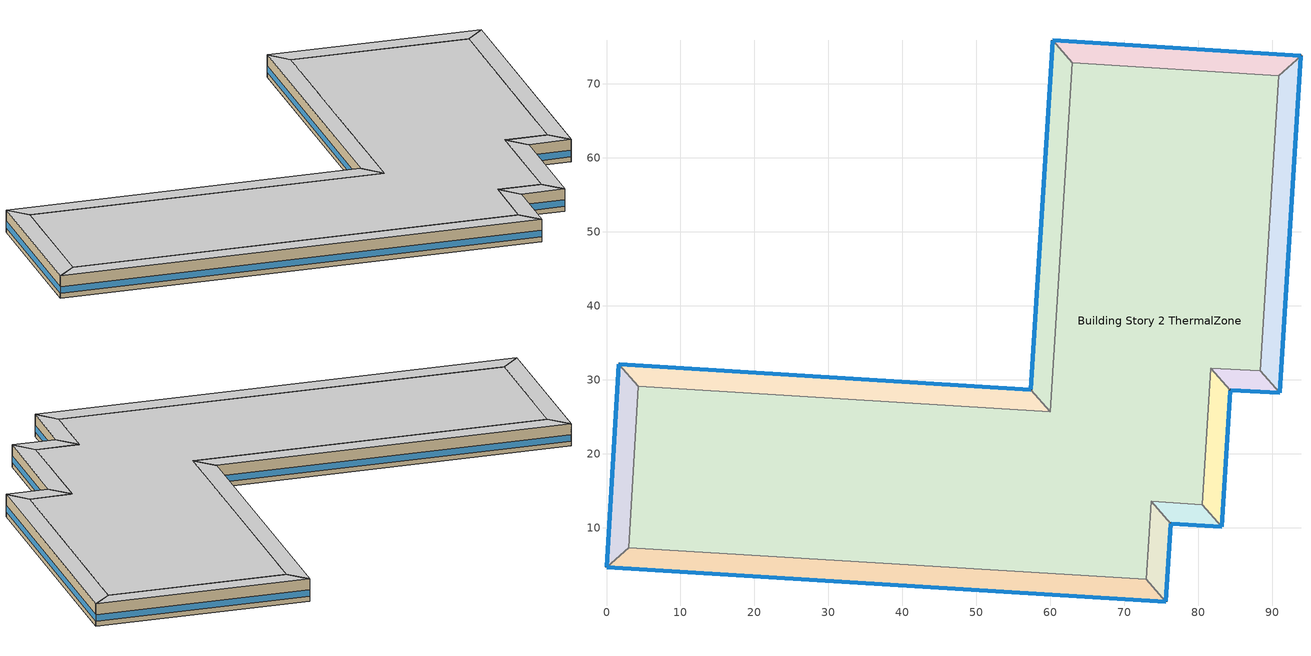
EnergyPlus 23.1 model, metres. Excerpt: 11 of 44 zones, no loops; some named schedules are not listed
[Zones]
Building Story 2 ThermalZone
 floor adiabatic (Typical Interior Ceiling): 90.86,71.1 88.35,31.19 81.66,31.53 80.51,13.11 73.64,13.55 72.97,3 3,7.31 4.32,29.1 60.01,25.66 62.93,72.85 z3.6
 wall adiabatic (Typical Interior Wall): 88.35,31.19 90.86,71.1 62.93,72.85 60.01,25.66 4.32,29.1 3,7.31 72.97,3 73.64,13.55 80.51,13.11 81.66,31.53 88.35,31.19 z3.6:7.2
 ceiling adiabatic (Typical Interior Floor): 62.93,72.85 60.01,25.66 4.32,29.1 3,7.31 72.97,3 73.64,13.55 80.51,13.11 81.66,31.53 88.35,31.19 90.86,71.1 z7.2
Building Story 2 ThermalZone 1
 floor adiabatic (Typical Interior Ceiling): 93.86,73.74 91.02,28.21 88.35,31.19 90.86,71.1 z3.6
 wall outside (Typical Insulated Steel Framed Exterior Wall R-12.99): 91.02,28.21 93.86,73.74 z3.6:7.2
 wall adiabatic (Typical Interior Wall): 93.86,73.74 90.86,71.1 88.35,31.19 91.02,28.21 z3.6:7.2
 window (U 0.55 SHGC 0.25): 91.02,28.24 93.86,73.72 z4.36:5.44
 ceiling adiabatic (Typical Interior Floor): 90.86,71.1 88.35,31.19 91.02,28.21 93.86,73.74 z7.2
Building Story 2 ThermalZone 10
 floor adiabatic (Typical Interior Floor): 60.29,75.85 93.86,73.74 90.86,71.1 62.93,72.85 z3.6
 wall outside (Typical Insulated Steel Framed Exterior Wall R-12.99): 93.86,73.74 60.29,75.85 z3.6:7.2
 wall adiabatic (Typical Interior Wall): 60.29,75.85 62.93,72.85 90.86,71.1 93.86,73.74 z3.6:7.2
 window (U 0.55 SHGC 0.25): 93.84,73.75 60.31,75.85 z4.36:5.44
 ceiling adiabatic (Typical Interior Ceiling): 62.93,72.85 90.86,71.1 93.86,73.74 60.29,75.85 z7.2
Building Story 2 ThermalZone 2
 floor adiabatic (Typical Interior Ceiling): 91.02,28.21 84.32,28.54 81.66,31.53 88.35,31.19 z3.6
 wall outside (Typical Insulated Steel Framed Exterior Wall R-12.99): 84.32,28.54 91.02,28.21 z3.6:7.2
 wall adiabatic (Typical Interior Wall): 91.02,28.21 88.35,31.19 81.66,31.53 84.32,28.54 z3.6:7.2
 window (U 0.55 SHGC 0.25): 84.34,28.54 90.99,28.21 z4.36:5.45
 ceiling adiabatic (Typical Interior Floor): 88.35,31.19 81.66,31.53 84.32,28.54 91.02,28.21 z7.2
Building Story 2 ThermalZone 3
 floor adiabatic (Typical Interior Ceiling): 84.32,28.54 83.15,10.11 80.51,13.11 81.66,31.53 z3.6
 wall outside (Typical Insulated Steel Framed Exterior Wall R-12.99): 83.15,10.11 84.32,28.54 z3.6:7.2
 wall adiabatic (Typical Interior Wall): 84.32,28.54 81.66,31.53 80.51,13.11 83.15,10.11 z3.6:7.2
 window (U 0.55 SHGC 0.25): 83.15,10.13 84.32,28.52 z4.36:5.44
 ceiling adiabatic (Typical Interior Ceiling): 81.66,31.53 80.51,13.11 83.15,10.11 84.32,28.54 z7.2
Building Story 2 ThermalZone 4
 floor adiabatic (Typical Interior Floor): 83.15,10.11 76.28,10.55 73.64,13.55 80.51,13.11 z3.6
 wall outside (Typical Insulated Steel Framed Exterior Wall R-12.99): 76.28,10.55 83.15,10.11 z3.6:7.2
 wall adiabatic (Typical Interior Wall): 83.15,10.11 80.51,13.11 73.64,13.55 76.28,10.55 z3.6:7.2
 window (U 0.55 SHGC 0.25): 76.31,10.55 83.12,10.11 z4.36:5.45
 ceiling adiabatic (Typical Interior Ceiling): 80.51,13.11 73.64,13.55 76.28,10.55 83.15,10.11 z7.2
Building Story 2 ThermalZone 5
 floor adiabatic (Typical Interior Floor): 76.28,10.55 75.61,0 72.97,3 73.64,13.55 z3.6
 wall outside (Typical Insulated Steel Framed Exterior Wall R-12.99): 75.61,0 76.28,10.55 z3.6:7.2
 wall adiabatic (Typical Interior Wall): 76.28,10.55 73.64,13.55 72.97,3 75.61,0 z3.6:7.2
 window (U 0.55 SHGC 0.25): 75.61,0.03 76.28,10.53 z4.36:5.45
 ceiling adiabatic (Typical Interior Ceiling): 73.64,13.55 72.97,3 75.61,0 76.28,10.55 z7.2
Building Story 2 ThermalZone 6
 floor adiabatic (Typical Interior Floor): 75.61,0 0,4.66 3,7.31 72.97,3 z3.6
 wall outside (Typical Insulated Steel Framed Exterior Wall R-12.99): 0,4.66 75.61,0 z3.6:7.2
 wall adiabatic (Typical Interior Wall): 75.61,0 72.97,3 3,7.31 0,4.66 z3.6:7.2
 window (U 0.55 SHGC 0.25): 0.03,4.66 75.59,0 z4.36:5.44
 ceiling adiabatic (Typical Interior Ceiling): 72.97,3 3,7.31 0,4.66 75.61,0 z7.2
Building Story 2 ThermalZone 7
 floor adiabatic (Typical Interior Floor): 0,4.66 1.67,32.1 4.32,29.1 3,7.31 z3.6
 wall outside (Typical Insulated Steel Framed Exterior Wall R-12.99): 1.67,32.1 0,4.66 z3.6:7.2
 wall adiabatic (Typical Interior Wall): 0,4.66 3,7.31 4.32,29.1 1.67,32.1 z3.6:7.2
 window (U 0.55 SHGC 0.25): 1.67,32.07 0,4.69 z4.36:5.44
 ceiling adiabatic (Typical Interior Ceiling): 3,7.31 4.32,29.1 1.67,32.1 0,4.66 z7.2
Building Story 2 ThermalZone 8
 floor adiabatic (Typical Interior Floor): 1.67,32.1 57.36,28.65 60.01,25.66 4.32,29.1 z3.6
 wall outside (Typical Insulated Steel Framed Exterior Wall R-12.99): 57.36,28.65 1.67,32.1 z3.6:7.2
 wall adiabatic (Typical Interior Wall): 1.67,32.1 4.32,29.1 60.01,25.66 57.36,28.65 z3.6:7.2
 window (U 0.55 SHGC 0.25): 57.33,28.66 1.7,32.09 z4.36:5.44
 ceiling adiabatic (Typical Interior Ceiling): 4.32,29.1 60.01,25.66 57.36,28.65 1.67,32.1 z7.2
Building Story 2 ThermalZone 9
 floor adiabatic (Typical Interior Floor): 57.36,28.65 60.29,75.85 62.93,72.85 60.01,25.66 z3.6
 wall outside (Typical Insulated Steel Framed Exterior Wall R-12.99): 60.29,75.85 57.36,28.65 z3.6:7.2
 wall adiabatic (Typical Interior Wall): 57.36,28.65 60.01,25.66 62.93,72.85 60.29,75.85 z3.6:7.2
 window (U 0.55 SHGC 0.25): 60.29,75.83 57.36,28.68 z4.36:5.44
 ceiling adiabatic (Typical Interior Ceiling): 60.01,25.66 62.93,72.85 60.29,75.85 57.36,28.65 z7.2
[Building]
bld_31: Terrain=City
[Site:Location]
Jack Northrop Fld H_CA_USA: Latitude {deg}=41.3149; Longitude {deg}=-105.578; Time Zone {hr}=-8; Elevation {m}=21
[Site:GroundTemperature:FCfactorMethod]
18.8, 14.3, 13.6, 13.2, 13.3, 12.6, 15.3, 15.6, 17.7, 19.4, 19.7, 18.5
[Site:WaterMainsTemperature]
Calculation Method=Correlation; Annual Average Outdoor Air Temperature {C}=8.96667; Maximum Difference In Monthly Average Outdoor Air Temperatures {deltaC}=26.2
[SizingPeriod:DesignDay] Day of Month=21; Dry-Bulb Temperature Range Modifier Type=DefaultMultipliers; Humidity Condition Type=Wetbulb; Barometric Pressure {Pa}=98769; Rain Indicator=No; Snow Indicator=No; Daylight Saving Time Indicator=No; Begin Environment Reset Mode=FullResetAtBeginEnvironment
Name | Month | Day Type | Maximum Dry-Bulb Temperature {C} | Daily Dry-Bulb Temperature Range {deltaC} | Wetbulb or DewPoint at Maximum Dry-Bulb {C} | Wind Speed {m/s} | Wind Direction {deg} | Solar Model Indicator | ASHRAE Clear Sky Optical Depth for Beam Irradiance (taub) | ASHRAE Clear Sky Optical Depth for Diffuse Irradiance (taud) | Sky Clearness
Buffalo Niagara Intl Ap Ann Clg .4% Condns DB=>MWB 1 | 7 | SummerDesignDay | 30.3 | 9.3 | 21.8 | 5.7 | 240 | ASHRAETau | 0.462 | 2.001
Buffalo Niagara Intl Ap Ann Clg .4% Condns WB=>MDB 1 | 7 | SummerDesignDay | 27.8 | 9.3 | 23.8 | 5.7 | 240 | ASHRAETau | 0.462 | 2.001
Buffalo Niagara Intl Ap Ann Htg 99.6% Condns DB 1 | 1 | WinterDesignDay | -16.3 | 0 | -16.3 | 5.1 | 270 | ASHRAEClearSky |  |  | 0
[Material] Thermal Absorptance=0.9; Solar Absorptance=0.7
Name | Roughness | Thickness {m} | Conductivity {W/m-K} | Density {kg/m3} | Specific Heat {J/kg-K} | Visible Absorptance
100mm Normalweight concrete floor | MediumRough | 0.1016 | 2.31045 | 2322 | 832.557 | 0.7
25mm Stucco | Smooth | 0.0254 | 0.72 | 1856 | 840 | 0.7
5/8 in. Gypsum Board | MediumSmooth | 0.0159 | 0.16 | 800 | 1090 | 0.7
G01 13mm gypsum board | Smooth | 0.0127 | 0.160031 | 800.001 | 1090.73 | 0.5
Std Wood 6inch 1; Std Wood 6inch 2 | MediumSmooth | 0.15 | 0.12 | 540 | 1210 | 0.7
[Material:NoMass] Roughness=Smooth; Thermal Absorptance=0.9; Solar Absorptance=0.7
Name | Thermal Resistance {m2-K/W} | Visible Absorptance
CP02 CARPET PAD | 0.21648 | 0.8
Typical Insulation R-10.81 | 1.90342 | 0.7
[WindowMaterial:Gas]
Gap_1_W_0_0032: Gas Type=Air; Thickness {m}=0.0032
[WindowMaterial:Glazing] Optical Data Type=SpectralAverage; Infrared Transmittance at Normal Incidence=0; Back Side Infrared Hemispherical Emissivity=0.84; Conductivity {W/m-K}=1; Dirt Correction Factor for Solar and Visible Transmittance=1; Solar Diffusing=No
Name | Thickness {m} | Solar Transmittance at Normal Incidence | Front Side Solar Reflectance at Normal Incidence | Back Side Solar Reflectance at Normal Incidence | Visible Transmittance at Normal Incidence | Front Side Visible Reflectance at Normal Incidence | Back Side Visible Reflectance at Normal Incidence | Front Side Infrared Hemispherical Emissivity
Glass_2022F_LayerAvg | 0.0039 | 0.355897 | 0.394095 | 0.265645 | 0.677694 | 0.042734 | 0.05547 | 0.046
Glass_2175_LayerAvg | 0.0086 | 0.167758 | 0.217606 | 0.437978 | 0.416044 | 0.078729 | 0.10654 | 0.84
[Construction]
InteriorFurnishings 1: Std Wood 6inch 1
InteriorFurnishings 2: Std Wood 6inch 2
Typical Insulated Steel Framed Exterior Wall R-12.99: 25mm Stucco, 5/8 in. Gypsum Board, Typical Insulation R-10.81, 5/8 in. Gypsum Board
Typical Interior Ceiling: CP02 CARPET PAD, 100mm Normalweight concrete floor
Typical Interior Floor: 100mm Normalweight concrete floor, CP02 CARPET PAD
Typical Interior Wall: G01 13mm gypsum board, G01 13mm gypsum board
U 0.55 SHGC 0.25: Glass_2175_LayerAvg, Gap_1_W_0_0032, Glass_2022F_LayerAvg
[Zone] Multiplier=1; Part of Total Floor Area=Yes
Building Story 2 ThermalZone; Building Story 2 ThermalZone 1; Building Story 2 ThermalZone 10; Building Story 2 ThermalZone 2; Building Story 2 ThermalZone 3; Building Story 2 ThermalZone 4; Building Story 2 ThermalZone 5; Building Story 2 ThermalZone 6; Building Story 2 ThermalZone 7; Building Story 2 ThermalZone 8; Building Story 2 ThermalZone 9
[Space] Space Type=Story Mid Blended Space Type
Name | Zone
Building Story 2 Space | Building Story 2 ThermalZone
Building Story 2 Space 1 | Building Story 2 ThermalZone 1
Building Story 2 Space 10 | Building Story 2 ThermalZone 10
Building Story 2 Space 2 | Building Story 2 ThermalZone 2
Building Story 2 Space 3 | Building Story 2 ThermalZone 3
Building Story 2 Space 4 | Building Story 2 ThermalZone 4
Building Story 2 Space 5 | Building Story 2 ThermalZone 5
Building Story 2 Space 6 | Building Story 2 ThermalZone 6
Building Story 2 Space 7 | Building Story 2 ThermalZone 7
Building Story 2 Space 8 | Building Story 2 ThermalZone 8
Building Story 2 Space 9 | Building Story 2 ThermalZone 9
[SpaceList]
Story Mid Blended Space Type: Building Story 2 Space, Building Story 2 Space 1, Building Story 2 Space 2, Building Story 2 Space 3, Building Story 2 Space 7, Building Story 2 Space 8, Building Story 2 Space 4, Building Story 2 Space 9, Building Story 2 Space 5, Building Story 2 Space 10, Building Story 2 Space 6
[InternalMass]
Name | Construction | Zone or ZoneList | Space or SpaceList | Surface Area {m2}
Building Story 2 Space SecondarySchool Classroom A  - Story Mid Mass; Building Story 2 Space SecondarySchool Classroom C  - Story Mid Mass | InteriorFurnishings 1 | Building Story 2 ThermalZone | Building Story 2 Space | 1253.09
Building Story 2 Space 1 SecondarySchool Classroom A  - Story Mid Mass; Building Story 2 Space 1 SecondarySchool Classroom C  - Story Mid Mass | InteriorFurnishings 1 | Building Story 2 ThermalZone 1 | Building Story 2 Space 1 | 52.8293
Building Story 2 Space 2 SecondarySchool Classroom A  - Story Mid Mass; Building Story 2 Space 2 SecondarySchool Classroom C  - Story Mid Mass | InteriorFurnishings 1 | Building Story 2 ThermalZone 2 | Building Story 2 Space 2 | 8.30358
Building Story 2 Space 3 SecondarySchool Classroom A  - Story Mid Mass; Building Story 2 Space 3 SecondarySchool Classroom C  - Story Mid Mass | InteriorFurnishings 1 | Building Story 2 ThermalZone 3 | Building Story 2 Space 3 | 22.7716
Building Story 2 Space 7 SecondarySchool Classroom A  - Story Mid Mass; Building Story 2 Space 7 SecondarySchool Classroom C  - Story Mid Mass | InteriorFurnishings 1 | Building Story 2 ThermalZone 7 | Building Story 2 Space 7 | 30.3287
Building Story 2 Space 8 SecondarySchool Classroom A  - Story Mid Mass; Building Story 2 Space 8 SecondarySchool Classroom C  - Story Mid Mass | InteriorFurnishings 1 | Building Story 2 ThermalZone 8 | Building Story 2 Space 8 | 68.6206
Building Story 2 Space 4 SecondarySchool Classroom A  - Story Mid Mass; Building Story 2 Space 4 SecondarySchool Classroom C  - Story Mid Mass | InteriorFurnishings 1 | Building Story 2 ThermalZone 4 | Building Story 2 Space 4 | 8.45963
Building Story 2 Space 9 SecondarySchool Classroom A  - Story Mid Mass; Building Story 2 Space 9 SecondarySchool Classroom C  - Story Mid Mass | InteriorFurnishings 1 | Building Story 2 ThermalZone 9 | Building Story 2 Space 9 | 58.1688
Building Story 2 Space 5 SecondarySchool Classroom A  - Story Mid Mass; Building Story 2 Space 5 SecondarySchool Classroom C  - Story Mid Mass | InteriorFurnishings 1 | Building Story 2 ThermalZone 5 | Building Story 2 Space 5 | 13.0127
Building Story 2 Space 10 SecondarySchool Classroom A  - Story Mid Mass; Building Story 2 Space 10 SecondarySchool Classroom C  - Story Mid Mass | InteriorFurnishings 1 | Building Story 2 ThermalZone 10 | Building Story 2 Space 10 | 37.9036
Building Story 2 Space 6 SecondarySchool Classroom A  - Story Mid Mass; Building Story 2 Space 6 SecondarySchool Classroom C  - Story Mid Mass | InteriorFurnishings 1 | Building Story 2 ThermalZone 6 | Building Story 2 Space 6 | 89.7706
Building Story 2 Space SecondarySchool Classroom A end_a - Story Mid Mass; Building Story 2 Space SecondarySchool Classroom C end_a - Story Mid Mass | InteriorFurnishings 1 | Building Story 2 ThermalZone | Building Story 2 Space | 102.623
Building Story 2 Space 1 SecondarySchool Classroom A end_a - Story Mid Mass; Building Story 2 Space 1 SecondarySchool Classroom C end_a - Story Mid Mass | InteriorFurnishings 1 | Building Story 2 ThermalZone 1 | Building Story 2 Space 1 | 4.32648
Building Story 2 Space 2 SecondarySchool Classroom A end_a - Story Mid Mass; Building Story 2 Space 2 SecondarySchool Classroom C end_a - Story Mid Mass | InteriorFurnishings 1 | Building Story 2 ThermalZone 2 | Building Story 2 Space 2 | 0.680026
Building Story 2 Space 3 SecondarySchool Classroom A end_a - Story Mid Mass; Building Story 2 Space 3 SecondarySchool Classroom C end_a - Story Mid Mass | InteriorFurnishings 1 | Building Story 2 ThermalZone 3 | Building Story 2 Space 3 | 1.86489
Building Story 2 Space 7 SecondarySchool Classroom A end_a - Story Mid Mass; Building Story 2 Space 7 SecondarySchool Classroom C end_a - Story Mid Mass | InteriorFurnishings 1 | Building Story 2 ThermalZone 7 | Building Story 2 Space 7 | 2.48378
Building Story 2 Space 8 SecondarySchool Classroom A end_a - Story Mid Mass; Building Story 2 Space 8 SecondarySchool Classroom C end_a - Story Mid Mass | InteriorFurnishings 1 | Building Story 2 ThermalZone 8 | Building Story 2 Space 8 | 5.61972
Building Story 2 Space 4 SecondarySchool Classroom A end_a - Story Mid Mass; Building Story 2 Space 4 SecondarySchool Classroom C end_a - Story Mid Mass | InteriorFurnishings 1 | Building Story 2 ThermalZone 4 | Building Story 2 Space 4 | 0.692805
Building Story 2 Space 9 SecondarySchool Classroom A end_a - Story Mid Mass; Building Story 2 Space 9 SecondarySchool Classroom C end_a - Story Mid Mass | InteriorFurnishings 1 | Building Story 2 ThermalZone 9 | Building Story 2 Space 9 | 4.76376
Building Story 2 Space 5 SecondarySchool Classroom A end_a - Story Mid Mass; Building Story 2 Space 5 SecondarySchool Classroom C end_a - Story Mid Mass | InteriorFurnishings 1 | Building Story 2 ThermalZone 5 | Building Story 2 Space 5 | 1.06568
Building Story 2 Space 10 SecondarySchool Classroom A end_a - Story Mid Mass; Building Story 2 Space 10 SecondarySchool Classroom C end_a - Story Mid Mass | InteriorFurnishings 1 | Building Story 2 ThermalZone 10 | Building Story 2 Space 10 | 3.10413
Building Story 2 Space 6 SecondarySchool Classroom A end_a - Story Mid Mass; Building Story 2 Space 6 SecondarySchool Classroom C end_a - Story Mid Mass | InteriorFurnishings 1 | Building Story 2 ThermalZone 6 | Building Story 2 Space 6 | 7.3518
Building Story 2 Space SecondarySchool Corridor B  - Story Mid Mass | InteriorFurnishings 1 | Building Story 2 ThermalZone | Building Story 2 Space | 1766.94
Building Story 2 Space 1 SecondarySchool Corridor B  - Story Mid Mass | InteriorFurnishings 1 | Building Story 2 ThermalZone 1 | Building Story 2 Space 1 | 74.4926
Building Story 2 Space 2 SecondarySchool Corridor B  - Story Mid Mass | InteriorFurnishings 1 | Building Story 2 ThermalZone 2 | Building Story 2 Space 2 | 11.7086
Building Story 2 Space 3 SecondarySchool Corridor B  - Story Mid Mass | InteriorFurnishings 1 | Building Story 2 ThermalZone 3 | Building Story 2 Space 3 | 32.1093
Building Story 2 Space 7 SecondarySchool Corridor B  - Story Mid Mass | InteriorFurnishings 1 | Building Story 2 ThermalZone 7 | Building Story 2 Space 7 | 42.7653
Building Story 2 Space 8 SecondarySchool Corridor B  - Story Mid Mass | InteriorFurnishings 1 | Building Story 2 ThermalZone 8 | Building Story 2 Space 8 | 96.7593
Building Story 2 Space 4 SecondarySchool Corridor B  - Story Mid Mass | InteriorFurnishings 1 | Building Story 2 ThermalZone 4 | Building Story 2 Space 4 | 11.9286
Building Story 2 Space 9 SecondarySchool Corridor B  - Story Mid Mass | InteriorFurnishings 1 | Building Story 2 ThermalZone 9 | Building Story 2 Space 9 | 82.0217
Building Story 2 Space 5 SecondarySchool Corridor B  - Story Mid Mass | InteriorFurnishings 1 | Building Story 2 ThermalZone 5 | Building Story 2 Space 5 | 18.3487
Building Story 2 Space 10 SecondarySchool Corridor B  - Story Mid Mass | InteriorFurnishings 1 | Building Story 2 ThermalZone 10 | Building Story 2 Space 10 | 53.4465
Building Story 2 Space 6 SecondarySchool Corridor B  - Story Mid Mass | InteriorFurnishings 1 | Building Story 2 ThermalZone 6 | Building Story 2 Space 6 | 126.582
Building Story 2 Space SecondarySchool Corridor B end_a - Story Mid Mass | InteriorFurnishings 1 | Building Story 2 ThermalZone | Building Story 2 Space | 144.705
Building Story 2 Space 1 SecondarySchool Corridor B end_a - Story Mid Mass | InteriorFurnishings 1 | Building Story 2 ThermalZone 1 | Building Story 2 Space 1 | 6.1006
Building Story 2 Space 2 SecondarySchool Corridor B end_a - Story Mid Mass | InteriorFurnishings 1 | Building Story 2 ThermalZone 2 | Building Story 2 Space 2 | 0.958879
Building Story 2 Space 3 SecondarySchool Corridor B end_a - Story Mid Mass | InteriorFurnishings 1 | Building Story 2 ThermalZone 3 | Building Story 2 Space 3 | 2.62961
Building Story 2 Space 7 SecondarySchool Corridor B end_a - Story Mid Mass | InteriorFurnishings 1 | Building Story 2 ThermalZone 7 | Building Story 2 Space 7 | 3.50229
Building Story 2 Space 8 SecondarySchool Corridor B end_a - Story Mid Mass | InteriorFurnishings 1 | Building Story 2 ThermalZone 8 | Building Story 2 Space 8 | 7.92415
Building Story 2 Space 4 SecondarySchool Corridor B end_a - Story Mid Mass | InteriorFurnishings 1 | Building Story 2 ThermalZone 4 | Building Story 2 Space 4 | 0.976898
Building Story 2 Space 9 SecondarySchool Corridor B end_a - Story Mid Mass | InteriorFurnishings 1 | Building Story 2 ThermalZone 9 | Building Story 2 Space 9 | 6.7172
Building Story 2 Space 5 SecondarySchool Corridor B end_a - Story Mid Mass | InteriorFurnishings 1 | Building Story 2 ThermalZone 5 | Building Story 2 Space 5 | 1.50267
Building Story 2 Space 10 SecondarySchool Corridor B end_a - Story Mid Mass | InteriorFurnishings 1 | Building Story 2 ThermalZone 10 | Building Story 2 Space 10 | 4.37702
Building Story 2 Space 6 SecondarySchool Corridor B end_a - Story Mid Mass | InteriorFurnishings 1 | Building Story 2 ThermalZone 6 | Building Story 2 Space 6 | 10.3665
Building Story 2 Space SecondarySchool Gym A  - Story Mid Mass; Building Story 2 Space SecondarySchool Gym C  - Story Mid Mass | InteriorFurnishings 1 | Building Story 2 ThermalZone | Building Story 2 Space | 71.8871
Building Story 2 Space 1 SecondarySchool Gym A  - Story Mid Mass; Building Story 2 Space 1 SecondarySchool Gym C  - Story Mid Mass | InteriorFurnishings 1 | Building Story 2 ThermalZone 1 | Building Story 2 Space 1 | 3.03069
Building Story 2 Space 2 SecondarySchool Gym A  - Story Mid Mass; Building Story 2 Space 2 SecondarySchool Gym C  - Story Mid Mass | InteriorFurnishings 1 | Building Story 2 ThermalZone 2 | Building Story 2 Space 2 | 0.476357
Building Story 2 Space 3 SecondarySchool Gym A  - Story Mid Mass; Building Story 2 Space 3 SecondarySchool Gym C  - Story Mid Mass | InteriorFurnishings 1 | Building Story 2 ThermalZone 3 | Building Story 2 Space 3 | 1.30635
Building Story 2 Space 7 SecondarySchool Gym A  - Story Mid Mass; Building Story 2 Space 7 SecondarySchool Gym C  - Story Mid Mass | InteriorFurnishings 1 | Building Story 2 ThermalZone 7 | Building Story 2 Space 7 | 1.73989
Building Story 2 Space 8 SecondarySchool Gym A  - Story Mid Mass; Building Story 2 Space 8 SecondarySchool Gym C  - Story Mid Mass | InteriorFurnishings 1 | Building Story 2 ThermalZone 8 | Building Story 2 Space 8 | 3.9366
Building Story 2 Space 4 SecondarySchool Gym A  - Story Mid Mass; Building Story 2 Space 4 SecondarySchool Gym C  - Story Mid Mass | InteriorFurnishings 1 | Building Story 2 ThermalZone 4 | Building Story 2 Space 4 | 0.485309
Building Story 2 Space 9 SecondarySchool Gym A  - Story Mid Mass; Building Story 2 Space 9 SecondarySchool Gym C  - Story Mid Mass | InteriorFurnishings 1 | Building Story 2 ThermalZone 9 | Building Story 2 Space 9 | 3.33701
Building Story 2 Space 5 SecondarySchool Gym A  - Story Mid Mass; Building Story 2 Space 5 SecondarySchool Gym C  - Story Mid Mass | InteriorFurnishings 1 | Building Story 2 ThermalZone 5 | Building Story 2 Space 5 | 0.746507
Building Story 2 Space 10 SecondarySchool Gym A  - Story Mid Mass; Building Story 2 Space 10 SecondarySchool Gym C  - Story Mid Mass | InteriorFurnishings 1 | Building Story 2 ThermalZone 10 | Building Story 2 Space 10 | 2.17444
Building Story 2 Space 6 SecondarySchool Gym A  - Story Mid Mass; Building Story 2 Space 6 SecondarySchool Gym C  - Story Mid Mass | InteriorFurnishings 1 | Building Story 2 ThermalZone 6 | Building Story 2 Space 6 | 5.14993
Building Story 2 Space SecondarySchool Gym A end_b - Story Mid Mass; Building Story 2 Space SecondarySchool Gym C end_b - Story Mid Mass | InteriorFurnishings 1 | Building Story 2 ThermalZone | Building Story 2 Space | 31.8801
Building Story 2 Space 1 SecondarySchool Gym A end_b - Story Mid Mass; Building Story 2 Space 1 SecondarySchool Gym C end_b - Story Mid Mass | InteriorFurnishings 1 | Building Story 2 ThermalZone 1 | Building Story 2 Space 1 | 1.34403
Building Story 2 Space 2 SecondarySchool Gym A end_b - Story Mid Mass; Building Story 2 Space 2 SecondarySchool Gym C end_b - Story Mid Mass | InteriorFurnishings 1 | Building Story 2 ThermalZone 2 | Building Story 2 Space 2 | 0.211252
Building Story 2 Space 3 SecondarySchool Gym A end_b - Story Mid Mass; Building Story 2 Space 3 SecondarySchool Gym C end_b - Story Mid Mass | InteriorFurnishings 1 | Building Story 2 ThermalZone 3 | Building Story 2 Space 3 | 0.579334
Building Story 2 Space 7 SecondarySchool Gym A end_b - Story Mid Mass; Building Story 2 Space 7 SecondarySchool Gym C end_b - Story Mid Mass | InteriorFurnishings 1 | Building Story 2 ThermalZone 7 | Building Story 2 Space 7 | 0.771594
Building Story 2 Space 8 SecondarySchool Gym A end_b - Story Mid Mass; Building Story 2 Space 8 SecondarySchool Gym C end_b - Story Mid Mass | InteriorFurnishings 1 | Building Story 2 ThermalZone 8 | Building Story 2 Space 8 | 1.74578
Building Story 2 Space 4 SecondarySchool Gym A end_b - Story Mid Mass; Building Story 2 Space 4 SecondarySchool Gym C end_b - Story Mid Mass | InteriorFurnishings 1 | Building Story 2 ThermalZone 4 | Building Story 2 Space 4 | 0.215222
Building Story 2 Space 9 SecondarySchool Gym A end_b - Story Mid Mass; Building Story 2 Space 9 SecondarySchool Gym C end_b - Story Mid Mass | InteriorFurnishings 1 | Building Story 2 ThermalZone 9 | Building Story 2 Space 9 | 1.47988
Building Story 2 Space 5 SecondarySchool Gym A end_b - Story Mid Mass; Building Story 2 Space 5 SecondarySchool Gym C end_b - Story Mid Mass | InteriorFurnishings 1 | Building Story 2 ThermalZone 5 | Building Story 2 Space 5 | 0.331057
Building Story 2 Space 10 SecondarySchool Gym A end_b - Story Mid Mass; Building Story 2 Space 10 SecondarySchool Gym C end_b - Story Mid Mass | InteriorFurnishings 1 | Building Story 2 ThermalZone 10 | Building Story 2 Space 10 | 0.964309
Building Story 2 Space 6 SecondarySchool Gym A end_b - Story Mid Mass; Building Story 2 Space 6 SecondarySchool Gym C end_b - Story Mid Mass | InteriorFurnishings 1 | Building Story 2 ThermalZone 6 | Building Story 2 Space 6 | 2.28386
Building Story 2 Space SecondarySchool Gym B  - Story Mid Mass | InteriorFurnishings 1 | Building Story 2 ThermalZone | Building Story 2 Space | 645.336
Building Story 2 Space 1 SecondarySchool Gym B  - Story Mid Mass | InteriorFurnishings 1 | Building Story 2 ThermalZone 1 | Building Story 2 Space 1 | 27.2067
Building Story 2 Space 2 SecondarySchool Gym B  - Story Mid Mass | InteriorFurnishings 1 | Building Story 2 ThermalZone 2 | Building Story 2 Space 2 | 4.27629
Building Story 2 Space 3 SecondarySchool Gym B  - Story Mid Mass | InteriorFurnishings 1 | Building Story 2 ThermalZone 3 | Building Story 2 Space 3 | 11.7272
Building Story 2 Space 7 SecondarySchool Gym B  - Story Mid Mass | InteriorFurnishings 1 | Building Story 2 ThermalZone 7 | Building Story 2 Space 7 | 15.6191
Building Story 2 Space 8 SecondarySchool Gym B  - Story Mid Mass | InteriorFurnishings 1 | Building Story 2 ThermalZone 8 | Building Story 2 Space 8 | 35.3392
Building Story 2 Space 4 SecondarySchool Gym B  - Story Mid Mass | InteriorFurnishings 1 | Building Story 2 ThermalZone 4 | Building Story 2 Space 4 | 4.35666
Building Story 2 Space 9 SecondarySchool Gym B  - Story Mid Mass | InteriorFurnishings 1 | Building Story 2 ThermalZone 9 | Building Story 2 Space 9 | 29.9566
Building Story 2 Space 5 SecondarySchool Gym B  - Story Mid Mass | InteriorFurnishings 1 | Building Story 2 ThermalZone 5 | Building Story 2 Space 5 | 6.70145
Building Story 2 Space 10 SecondarySchool Gym B  - Story Mid Mass | InteriorFurnishings 1 | Building Story 2 ThermalZone 10 | Building Story 2 Space 10 | 19.5201
Building Story 2 Space 6 SecondarySchool Gym B  - Story Mid Mass | InteriorFurnishings 1 | Building Story 2 ThermalZone 6 | Building Story 2 Space 6 | 46.2313
Building Story 2 Space SecondarySchool Gym B end_b - Story Mid Mass | InteriorFurnishings 1 | Building Story 2 ThermalZone | Building Story 2 Space | 286.19
Building Story 2 Space 1 SecondarySchool Gym B end_b - Story Mid Mass | InteriorFurnishings 1 | Building Story 2 ThermalZone 1 | Building Story 2 Space 1 | 12.0655
Building Story 2 Space 2 SecondarySchool Gym B end_b - Story Mid Mass | InteriorFurnishings 1 | Building Story 2 ThermalZone 2 | Building Story 2 Space 2 | 1.89643
Building Story 2 Space 3 SecondarySchool Gym B end_b - Story Mid Mass | InteriorFurnishings 1 | Building Story 2 ThermalZone 3 | Building Story 2 Space 3 | 5.20072
Building Story 2 Space 7 SecondarySchool Gym B end_b - Story Mid Mass | InteriorFurnishings 1 | Building Story 2 ThermalZone 7 | Building Story 2 Space 7 | 6.92666
Building Story 2 Space 8 SecondarySchool Gym B end_b - Story Mid Mass | InteriorFurnishings 1 | Building Story 2 ThermalZone 8 | Building Story 2 Space 8 | 15.672
Building Story 2 Space 4 SecondarySchool Gym B end_b - Story Mid Mass | InteriorFurnishings 1 | Building Story 2 ThermalZone 4 | Building Story 2 Space 4 | 1.93206
Building Story 2 Space 9 SecondarySchool Gym B end_b - Story Mid Mass | InteriorFurnishings 1 | Building Story 2 ThermalZone 9 | Building Story 2 Space 9 | 13.285
Building Story 2 Space 5 SecondarySchool Gym B end_b - Story Mid Mass | InteriorFurnishings 1 | Building Story 2 ThermalZone 5 | Building Story 2 Space 5 | 2.97192
Building Story 2 Space 10 SecondarySchool Gym B end_b - Story Mid Mass | InteriorFurnishings 1 | Building Story 2 ThermalZone 10 | Building Story 2 Space 10 | 8.65667
Building Story 2 Space 6 SecondarySchool Gym B end_b - Story Mid Mass | InteriorFurnishings 1 | Building Story 2 ThermalZone 6 | Building Story 2 Space 6 | 20.5024
Building Story 2 Space Mass | InteriorFurnishings 2 | Building Story 2 ThermalZone | Building Story 2 Space | 5762.14
Building Story 2 Space 1 Mass | InteriorFurnishings 2 | Building Story 2 ThermalZone 1 | Building Story 2 Space 1 | 242.926
Building Story 2 Space 10 Mass | InteriorFurnishings 2 | Building Story 2 ThermalZone 10 | Building Story 2 Space 10 | 174.293
Building Story 2 Space 2 Mass | InteriorFurnishings 2 | Building Story 2 ThermalZone 2 | Building Story 2 Space 2 | 38.1826
Building Story 2 Space 3 Mass | InteriorFurnishings 2 | Building Story 2 ThermalZone 3 | Building Story 2 Space 3 | 104.711
Building Story 2 Space 4 Mass | InteriorFurnishings 2 | Building Story 2 ThermalZone 4 | Building Story 2 Space 4 | 38.9002
Building Story 2 Space 5 Mass | InteriorFurnishings 2 | Building Story 2 ThermalZone 5 | Building Story 2 Space 5 | 59.8366
Building Story 2 Space 6 Mass | InteriorFurnishings 2 | Building Story 2 ThermalZone 6 | Building Story 2 Space 6 | 412.795
Building Story 2 Space 7 Mass | InteriorFurnishings 2 | Building Story 2 ThermalZone 7 | Building Story 2 Space 7 | 139.461
Building Story 2 Space 8 Mass | InteriorFurnishings 2 | Building Story 2 ThermalZone 8 | Building Story 2 Space 8 | 315.54
Building Story 2 Space 9 Mass | InteriorFurnishings 2 | Building Story 2 ThermalZone 9 | Building Story 2 Space 9 | 267.479
[Lights] Zone or ZoneList or Space or SpaceList=Story Mid Blended Space Type; Design Level Calculation Method=Watts/Area; Return Air Fraction=0; Fraction Radiant=0.37; Fraction Visible=0.2; Fraction Replaceable=1
Name | Schedule | Watts per Zone Floor Area {W/m2}
SecondarySchool Classroom Lights 1 | SchoolSecondary BLDG_LIGHT_CLASSROOM_SCH_2013 | 6.28069
SecondarySchool Corridor Lights 1 | SchoolSecondary BLDG_LIGHT_CORRIDOR_SCH_2013 | 2.35688
SecondarySchool Gym Lights 2 | SchoolSecondary BLDG_LIGHT_GYM_SCH_2013 | 1.53202
[People] Zone or ZoneList or Space or SpaceList=Story Mid Blended Space Type; Number of People Calculation Method=People/Area; Fraction Radiant=0.3; Activity Level Schedule=SchoolSecondary ACTIVITY_SCH; Enable ASHRAE 55 Comfort Warnings=Yes; Mean Radiant Temperature Calculation Type=ZoneAveraged; Work Efficiency Schedule=Work Efficiency Schedule; Clothing Insulation Schedule=Clothing Schedule; Air Velocity Schedule=Air Velocity Schedule; Thermal Comfort Model 1 Type=Fanger
Name | Number of People Schedule | People per Floor Area {person/m2}
SecondarySchool Classroom People 1 | SchoolSecondary BLDG_OCC_SCH | 0.177277
SecondarySchool Gym People 2 | SchoolSecondary BLDG_OCC_SCH_Gym | 0.0638343
[ElectricEquipment] Zone or ZoneList or Space or SpaceList=Story Mid Blended Space Type; Schedule=SchoolSecondary BLDG_EQUIP_SCH_2013; Design Level Calculation Method=Watts/Area; Fraction Latent=0; Fraction Radiant=0.5; Fraction Lost=0
Name | Watts per Zone Floor Area {W/m2}
SecondarySchool Classroom Elec Equip 1 | 4.70545
SecondarySchool Corridor Elec Equip 1 | 1.32128
SecondarySchool Gym Elec Equip 2 | 0.978793
[ZoneInfiltration:DesignFlowRate] Zone or ZoneList or Space or SpaceList=Story Mid Blended Space Type; Schedule=Always On Discrete; Design Flow Rate Calculation Method=Flow/ExteriorArea; Constant Term Coefficient=0; Temperature Term Coefficient=0; Velocity Term Coefficient=0.224; Velocity Squared Term Coefficient=0
Name | Flow Rate per Exterior Surface Area {m3/s-m2}
SecondarySchool Classroom A  - Story Mid Infiltration; SecondarySchool Classroom C  - Story Mid Infiltration | 0.000126717
SecondarySchool Classroom A end_a - Story Mid Infiltration; SecondarySchool Classroom C end_a - Story Mid Infiltration | 4.3783e-05
SecondarySchool Corridor B end_a - Story Mid Infiltration | 4.71038e-05
SecondarySchool Gym A  - Story Mid Infiltration; SecondarySchool Gym C  - Story Mid Infiltration | 2.34005e-05
SecondarySchool Gym A end_b - Story Mid Infiltration; SecondarySchool Gym C end_b - Story Mid Infiltration | 2.0755e-05
SecondarySchool Gym B end_b - Story Mid Infiltration | 9.31597e-05
[Daylighting:Controls] Lighting Control Type=Stepped; Minimum Input Power Fraction for Continuous or ContinuousOff Dimming Control=0.3; Minimum Light Output Fraction for Continuous or ContinuousOff Dimming Control=0.2; Number of Stepped Control Steps=3; Probability Lighting will be Reset When Needed in Manual Stepped Control=1; Glare Calculation Azimuth Angle of View Direction Clockwise from Zone y-Axis {deg}=-0; Maximum Allowable Discomfort Glare Index=22; Illuminance Setpoint at Reference Point 1 {lux}=215
Name | Zone or Space | Glare Calculation Daylighting Reference Point | Daylighting Reference Point 1 | Fraction of Lights Controlled by Reference Point 1 | Daylighting Reference Point 2 | Fraction of Lights Controlled by Reference Point 2 | Illuminance Setpoint at Reference Point 2 {lux}
Building Story 2 ThermalZone 1 DaylightingControls | Building Story 2 ThermalZone 1 | Building Story 2 Space 1 Daylt Sensor 1 | Building Story 2 Space 1 Daylt Sensor 1 | 0.665 | Building Story 2 Space 1 Daylt Sensor 2 | 0.334 | 215
Building Story 2 ThermalZone 10 DaylightingControls | Building Story 2 ThermalZone 10 | Building Story 2 Space 10 Daylt Sensor 1 | Building Story 2 Space 10 Daylt Sensor 1 | 0.673 | Building Story 2 Space 10 Daylt Sensor 2 | 0.326 | 215
Building Story 2 ThermalZone 3 DaylightingControls | Building Story 2 ThermalZone 3 | Building Story 2 Space 3 Daylt Sensor 1 | Building Story 2 Space 3 Daylt Sensor 1 | 0.642 | Building Story 2 Space 3 Daylt Sensor 2 | 0.322 | 215
Building Story 2 ThermalZone 5 DaylightingControls | Building Story 2 ThermalZone 5 | Building Story 2 Space 5 Daylt Sensor 1 | Building Story 2 Space 5 Daylt Sensor 1 | 0.638
Building Story 2 ThermalZone 6 DaylightingControls | Building Story 2 ThermalZone 6 | Building Story 2 Space 6 Daylt Sensor 1 | Building Story 2 Space 6 Daylt Sensor 1 | 0.66 | Building Story 2 Space 6 Daylt Sensor 2 | 0.339 | 215
Building Story 2 ThermalZone 7 DaylightingControls | Building Story 2 ThermalZone 7 | Building Story 2 Space 7 Daylt Sensor 1 | Building Story 2 Space 7 Daylt Sensor 1 | 0.678 | Building Story 2 Space 7 Daylt Sensor 2 | 0.321 | 215
Building Story 2 ThermalZone 8 DaylightingControls | Building Story 2 ThermalZone 8 | Building Story 2 Space 8 Daylt Sensor 1 | Building Story 2 Space 8 Daylt Sensor 1 | 0.649 | Building Story 2 Space 8 Daylt Sensor 2 | 0.339 | 215
Building Story 2 ThermalZone 9 DaylightingControls | Building Story 2 ThermalZone 9 | Building Story 2 Space 9 Daylt Sensor 1 | Building Story 2 Space 9 Daylt Sensor 1 | 0.648 | Building Story 2 Space 9 Daylt Sensor 2 | 0.338 | 215
[Exterior:Lights] Control Option=AstronomicalClock
Name | Schedule | Design Level {W}
Building Facades | Schedule Ruleset 1 | 1234.92
Main Entries | Schedule Ruleset 2 | 390.408
Other Doors | Schedule Ruleset 2 | 868.657
Parking Areas and Drives | Schedule Ruleset 2 | 15537.1
[Schedule:Week:Daily]
SchoolSecondary BLDG_LIGHT_CLASSROOM_SCH_2013 Week Rule - Jan1-Jan3: SchoolSecondary BLDG_LIGHT_CLASSROOM_SCH_2013 Wkdy Day, SchoolSecondary BLDG_LIGHT_CLASSROOM_SCH_2013 Wkdy Day, SchoolSecondary BLDG_LIGHT_CLASSROOM_SCH_2013 Wkdy Day, SchoolSecondary BLDG_LIGHT_CLASSROOM_SCH_2013 Wkdy Day, SchoolSecondary BLDG_LIGHT_CLASSROOM_SCH_2013 Wkdy Day, SchoolSecondary BLDG_LIGHT_CLASSROOM_SCH_2013 Wkdy Day, SchoolSecondary BLDG_LIGHT_CLASSROOM_SCH_2013 Wknd Day, SchoolSecondary BLDG_LIGHT_CLASSROOM_SCH_2013 Default, SchoolSecondary BLDG_LIGHT_CLASSROOM_SCH_2013 Summer Design Day, SchoolSecondary BLDG_LIGHT_CLASSROOM_SCH_2013 Winter Design Day, SchoolSecondary BLDG_LIGHT_CLASSROOM_SCH_2013 Default, SchoolSecondary BLDG_LIGHT_CLASSROOM_SCH_2013 Default
SchoolSecondary BLDG_LIGHT_CLASSROOM_SCH_2013 Week Rule - Jan4-Jun27: SchoolSecondary BLDG_LIGHT_CLASSROOM_SCH_2013 Wknd Day, SchoolSecondary BLDG_LIGHT_CLASSROOM_SCH_2013 Wkdy Day, SchoolSecondary BLDG_LIGHT_CLASSROOM_SCH_2013 Wkdy Day, SchoolSecondary BLDG_LIGHT_CLASSROOM_SCH_2013 Wkdy Day, SchoolSecondary BLDG_LIGHT_CLASSROOM_SCH_2013 Wkdy Day, SchoolSecondary BLDG_LIGHT_CLASSROOM_SCH_2013 Wkdy Day, SchoolSecondary BLDG_LIGHT_CLASSROOM_SCH_2013 Wknd Day, SchoolSecondary BLDG_LIGHT_CLASSROOM_SCH_2013 Default, SchoolSecondary BLDG_LIGHT_CLASSROOM_SCH_2013 Summer Design Day, SchoolSecondary BLDG_LIGHT_CLASSROOM_SCH_2013 Winter Design Day, SchoolSecondary BLDG_LIGHT_CLASSROOM_SCH_2013 Default, SchoolSecondary BLDG_LIGHT_CLASSROOM_SCH_2013 Default
SchoolSecondary BLDG_LIGHT_CLASSROOM_SCH_2013 Week Rule - Jun28-Jul4: SchoolSecondary BLDG_LIGHT_CLASSROOM_SCH_2013 Wknd Day, SchoolSecondary BLDG_LIGHT_CLASSROOM_SCH_2013 Wkdy Day, SchoolSecondary BLDG_LIGHT_CLASSROOM_SCH_2013 Wkdy Day, SchoolSecondary BLDG_LIGHT_CLASSROOM_SCH_2013 Wkdy Day 1, SchoolSecondary BLDG_LIGHT_CLASSROOM_SCH_2013 Wkdy Day 1, SchoolSecondary BLDG_LIGHT_CLASSROOM_SCH_2013 Wkdy Day 1, SchoolSecondary BLDG_LIGHT_CLASSROOM_SCH_2013 Wknd Day 1, SchoolSecondary BLDG_LIGHT_CLASSROOM_SCH_2013 Default, SchoolSecondary BLDG_LIGHT_CLASSROOM_SCH_2013 Summer Design Day, SchoolSecondary BLDG_LIGHT_CLASSROOM_SCH_2013 Winter Design Day, SchoolSecondary BLDG_LIGHT_CLASSROOM_SCH_2013 Default, SchoolSecondary BLDG_LIGHT_CLASSROOM_SCH_2013 Default
SchoolSecondary BLDG_LIGHT_CLASSROOM_SCH_2013 Week Rule - Jul5-Aug29: SchoolSecondary BLDG_LIGHT_CLASSROOM_SCH_2013 Wknd Day 1, SchoolSecondary BLDG_LIGHT_CLASSROOM_SCH_2013 Wkdy Day 1, SchoolSecondary BLDG_LIGHT_CLASSROOM_SCH_2013 Wkdy Day 1, SchoolSecondary BLDG_LIGHT_CLASSROOM_SCH_2013 Wkdy Day 1, SchoolSecondary BLDG_LIGHT_CLASSROOM_SCH_2013 Wkdy Day 1, SchoolSecondary BLDG_LIGHT_CLASSROOM_SCH_2013 Wkdy Day 1, SchoolSecondary BLDG_LIGHT_CLASSROOM_SCH_2013 Wknd Day 1, SchoolSecondary BLDG_LIGHT_CLASSROOM_SCH_2013 Default, SchoolSecondary BLDG_LIGHT_CLASSROOM_SCH_2013 Summer Design Day, SchoolSecondary BLDG_LIGHT_CLASSROOM_SCH_2013 Winter Design Day, SchoolSecondary BLDG_LIGHT_CLASSROOM_SCH_2013 Default, SchoolSecondary BLDG_LIGHT_CLASSROOM_SCH_2013 Default
SchoolSecondary BLDG_LIGHT_CLASSROOM_SCH_2013 Week Rule - Aug30-Sep5: SchoolSecondary BLDG_LIGHT_CLASSROOM_SCH_2013 Wknd Day 1, SchoolSecondary BLDG_LIGHT_CLASSROOM_SCH_2013 Wkdy Day 1, SchoolSecondary BLDG_LIGHT_CLASSROOM_SCH_2013 Wkdy Day 2, SchoolSecondary BLDG_LIGHT_CLASSROOM_SCH_2013 Wkdy Day 2, SchoolSecondary BLDG_LIGHT_CLASSROOM_SCH_2013 Wkdy Day 2, SchoolSecondary BLDG_LIGHT_CLASSROOM_SCH_2013 Wkdy Day 2, SchoolSecondary BLDG_LIGHT_CLASSROOM_SCH_2013 Default, SchoolSecondary BLDG_LIGHT_CLASSROOM_SCH_2013 Default, SchoolSecondary BLDG_LIGHT_CLASSROOM_SCH_2013 Summer Design Day, SchoolSecondary BLDG_LIGHT_CLASSROOM_SCH_2013 Winter Design Day, SchoolSecondary BLDG_LIGHT_CLASSROOM_SCH_2013 Default, SchoolSecondary BLDG_LIGHT_CLASSROOM_SCH_2013 Default
SchoolSecondary BLDG_LIGHT_CLASSROOM_SCH_2013 Week Rule - Sep6-Dec31: SchoolSecondary BLDG_LIGHT_CLASSROOM_SCH_2013 Default, SchoolSecondary BLDG_LIGHT_CLASSROOM_SCH_2013 Wkdy Day 2, SchoolSecondary BLDG_LIGHT_CLASSROOM_SCH_2013 Wkdy Day 2, SchoolSecondary BLDG_LIGHT_CLASSROOM_SCH_2013 Wkdy Day 2, SchoolSecondary BLDG_LIGHT_CLASSROOM_SCH_2013 Wkdy Day 2, SchoolSecondary BLDG_LIGHT_CLASSROOM_SCH_2013 Wkdy Day 2, SchoolSecondary BLDG_LIGHT_CLASSROOM_SCH_2013 Default, SchoolSecondary BLDG_LIGHT_CLASSROOM_SCH_2013 Default, SchoolSecondary BLDG_LIGHT_CLASSROOM_SCH_2013 Summer Design Day, SchoolSecondary BLDG_LIGHT_CLASSROOM_SCH_2013 Winter Design Day, SchoolSecondary BLDG_LIGHT_CLASSROOM_SCH_2013 Default, SchoolSecondary BLDG_LIGHT_CLASSROOM_SCH_2013 Default
SchoolSecondary BLDG_LIGHT_GYM_SCH_2013 Week Rule - Jan1-Jan3: SchoolSecondary BLDG_LIGHT_GYM_SCH_2013 Wkdy Day, SchoolSecondary BLDG_LIGHT_GYM_SCH_2013 Wkdy Day, SchoolSecondary BLDG_LIGHT_GYM_SCH_2013 Wkdy Day, SchoolSecondary BLDG_LIGHT_GYM_SCH_2013 Wkdy Day, SchoolSecondary BLDG_LIGHT_GYM_SCH_2013 Wkdy Day, SchoolSecondary BLDG_LIGHT_GYM_SCH_2013 Wkdy Day, SchoolSecondary BLDG_LIGHT_GYM_SCH_2013 Wknd Day, SchoolSecondary BLDG_LIGHT_GYM_SCH_2013 Default, SchoolSecondary BLDG_LIGHT_GYM_SCH_2013 Summer Design Day, SchoolSecondary BLDG_LIGHT_GYM_SCH_2013 Winter Design Day, SchoolSecondary BLDG_LIGHT_GYM_SCH_2013 Default, SchoolSecondary BLDG_LIGHT_GYM_SCH_2013 Default
SchoolSecondary BLDG_LIGHT_GYM_SCH_2013 Week Rule - Jan4-Jun27: SchoolSecondary BLDG_LIGHT_GYM_SCH_2013 Wknd Day, SchoolSecondary BLDG_LIGHT_GYM_SCH_2013 Wkdy Day, SchoolSecondary BLDG_LIGHT_GYM_SCH_2013 Wkdy Day, SchoolSecondary BLDG_LIGHT_GYM_SCH_2013 Wkdy Day, SchoolSecondary BLDG_LIGHT_GYM_SCH_2013 Wkdy Day, SchoolSecondary BLDG_LIGHT_GYM_SCH_2013 Wkdy Day, SchoolSecondary BLDG_LIGHT_GYM_SCH_2013 Wknd Day, SchoolSecondary BLDG_LIGHT_GYM_SCH_2013 Default, SchoolSecondary BLDG_LIGHT_GYM_SCH_2013 Summer Design Day, SchoolSecondary BLDG_LIGHT_GYM_SCH_2013 Winter Design Day, SchoolSecondary BLDG_LIGHT_GYM_SCH_2013 Default, SchoolSecondary BLDG_LIGHT_GYM_SCH_2013 Default
SchoolSecondary BLDG_LIGHT_CORRIDOR_SCH_2013 Week Rule - Jan1-Jan3: SchoolSecondary BLDG_LIGHT_CORRIDOR_SCH_2013 Wkdy Day, SchoolSecondary BLDG_LIGHT_CORRIDOR_SCH_2013 Wkdy Day, SchoolSecondary BLDG_LIGHT_CORRIDOR_SCH_2013 Wkdy Day, SchoolSecondary BLDG_LIGHT_CORRIDOR_SCH_2013 Wkdy Day, SchoolSecondary BLDG_LIGHT_CORRIDOR_SCH_2013 Wkdy Day, SchoolSecondary BLDG_LIGHT_CORRIDOR_SCH_2013 Wkdy Day, SchoolSecondary BLDG_LIGHT_CORRIDOR_SCH_2013 Wknd Day, SchoolSecondary BLDG_LIGHT_CORRIDOR_SCH_2013 Default, SchoolSecondary BLDG_LIGHT_CORRIDOR_SCH_2013 Summer Design Day, SchoolSecondary BLDG_LIGHT_CORRIDOR_SCH_2013 Winter Design Day, SchoolSecondary BLDG_LIGHT_CORRIDOR_SCH_2013 Default, SchoolSecondary BLDG_LIGHT_CORRIDOR_SCH_2013 Default
SchoolSecondary BLDG_LIGHT_CORRIDOR_SCH_2013 Week Rule - Jan4-Jun27: SchoolSecondary BLDG_LIGHT_CORRIDOR_SCH_2013 Wknd Day, SchoolSecondary BLDG_LIGHT_CORRIDOR_SCH_2013 Wkdy Day, SchoolSecondary BLDG_LIGHT_CORRIDOR_SCH_2013 Wkdy Day, SchoolSecondary BLDG_LIGHT_CORRIDOR_SCH_2013 Wkdy Day, SchoolSecondary BLDG_LIGHT_CORRIDOR_SCH_2013 Wkdy Day, SchoolSecondary BLDG_LIGHT_CORRIDOR_SCH_2013 Wkdy Day, SchoolSecondary BLDG_LIGHT_CORRIDOR_SCH_2013 Wknd Day, SchoolSecondary BLDG_LIGHT_CORRIDOR_SCH_2013 Default, SchoolSecondary BLDG_LIGHT_CORRIDOR_SCH_2013 Summer Design Day, SchoolSecondary BLDG_LIGHT_CORRIDOR_SCH_2013 Winter Design Day, SchoolSecondary BLDG_LIGHT_CORRIDOR_SCH_2013 Default, SchoolSecondary BLDG_LIGHT_CORRIDOR_SCH_2013 Default
SchoolSecondary BLDG_LIGHT_CORRIDOR_SCH_2013 Week Rule - Jun28-Jul4: SchoolSecondary BLDG_LIGHT_CORRIDOR_SCH_2013 Wknd Day, SchoolSecondary BLDG_LIGHT_CORRIDOR_SCH_2013 Wkdy Day, SchoolSecondary BLDG_LIGHT_CORRIDOR_SCH_2013 Wkdy Day, SchoolSecondary BLDG_LIGHT_CORRIDOR_SCH_2013 Wkdy Day 1, SchoolSecondary BLDG_LIGHT_CORRIDOR_SCH_2013 Wkdy Day 1, SchoolSecondary BLDG_LIGHT_CORRIDOR_SCH_2013 Wkdy Day 1, SchoolSecondary BLDG_LIGHT_CORRIDOR_SCH_2013 Wknd Day 1, SchoolSecondary BLDG_LIGHT_CORRIDOR_SCH_2013 Default, SchoolSecondary BLDG_LIGHT_CORRIDOR_SCH_2013 Summer Design Day, SchoolSecondary BLDG_LIGHT_CORRIDOR_SCH_2013 Winter Design Day, SchoolSecondary BLDG_LIGHT_CORRIDOR_SCH_2013 Default, SchoolSecondary BLDG_LIGHT_CORRIDOR_SCH_2013 Default
SchoolSecondary BLDG_LIGHT_CORRIDOR_SCH_2013 Week Rule - Jul5-Aug29: SchoolSecondary BLDG_LIGHT_CORRIDOR_SCH_2013 Wknd Day 1, SchoolSecondary BLDG_LIGHT_CORRIDOR_SCH_2013 Wkdy Day 1, SchoolSecondary BLDG_LIGHT_CORRIDOR_SCH_2013 Wkdy Day 1, SchoolSecondary BLDG_LIGHT_CORRIDOR_SCH_2013 Wkdy Day 1, SchoolSecondary BLDG_LIGHT_CORRIDOR_SCH_2013 Wkdy Day 1, SchoolSecondary BLDG_LIGHT_CORRIDOR_SCH_2013 Wkdy Day 1, SchoolSecondary BLDG_LIGHT_CORRIDOR_SCH_2013 Wknd Day 1, SchoolSecondary BLDG_LIGHT_CORRIDOR_SCH_2013 Default, SchoolSecondary BLDG_LIGHT_CORRIDOR_SCH_2013 Summer Design Day, SchoolSecondary BLDG_LIGHT_CORRIDOR_SCH_2013 Winter Design Day, SchoolSecondary BLDG_LIGHT_CORRIDOR_SCH_2013 Default, SchoolSecondary BLDG_LIGHT_CORRIDOR_SCH_2013 Default
SchoolSecondary BLDG_LIGHT_CORRIDOR_SCH_2013 Week Rule - Aug30-Sep5: SchoolSecondary BLDG_LIGHT_CORRIDOR_SCH_2013 Wknd Day 1, SchoolSecondary BLDG_LIGHT_CORRIDOR_SCH_2013 Wkdy Day 1, SchoolSecondary BLDG_LIGHT_CORRIDOR_SCH_2013 Wkdy Day 2, SchoolSecondary BLDG_LIGHT_CORRIDOR_SCH_2013 Wkdy Day 2, SchoolSecondary BLDG_LIGHT_CORRIDOR_SCH_2013 Wkdy Day 2, SchoolSecondary BLDG_LIGHT_CORRIDOR_SCH_2013 Wkdy Day 2, SchoolSecondary BLDG_LIGHT_CORRIDOR_SCH_2013 Default, SchoolSecondary BLDG_LIGHT_CORRIDOR_SCH_2013 Default, SchoolSecondary BLDG_LIGHT_CORRIDOR_SCH_2013 Summer Design Day, SchoolSecondary BLDG_LIGHT_CORRIDOR_SCH_2013 Winter Design Day, SchoolSecondary BLDG_LIGHT_CORRIDOR_SCH_2013 Default, SchoolSecondary BLDG_LIGHT_CORRIDOR_SCH_2013 Default
SchoolSecondary BLDG_LIGHT_CORRIDOR_SCH_2013 Week Rule - Sep6-Dec31: SchoolSecondary BLDG_LIGHT_CORRIDOR_SCH_2013 Default, SchoolSecondary BLDG_LIGHT_CORRIDOR_SCH_2013 Wkdy Day 2, SchoolSecondary BLDG_LIGHT_CORRIDOR_SCH_2013 Wkdy Day 2, SchoolSecondary BLDG_LIGHT_CORRIDOR_SCH_2013 Wkdy Day 2, SchoolSecondary BLDG_LIGHT_CORRIDOR_SCH_2013 Wkdy Day 2, SchoolSecondary BLDG_LIGHT_CORRIDOR_SCH_2013 Wkdy Day 2, SchoolSecondary BLDG_LIGHT_CORRIDOR_SCH_2013 Default, SchoolSecondary BLDG_LIGHT_CORRIDOR_SCH_2013 Default, SchoolSecondary BLDG_LIGHT_CORRIDOR_SCH_2013 Summer Design Day, SchoolSecondary BLDG_LIGHT_CORRIDOR_SCH_2013 Winter Design Day, SchoolSecondary BLDG_LIGHT_CORRIDOR_SCH_2013 Default, SchoolSecondary BLDG_LIGHT_CORRIDOR_SCH_2013 Default
Schedule Ruleset 1 Week Rule - Jan1-Dec31: Schedule Day 103, Schedule Day 103, Schedule Day 103, Schedule Day 103, Schedule Day 103, Schedule Day 103, Schedule Day 103, Schedule Day 103, Schedule Day 103, Schedule Day 103, Schedule Day 103, Schedule Day 103
Schedule Ruleset 2 Week Rule - Jan1-Dec31: Schedule Day 104, Schedule Day 104, Schedule Day 104, Schedule Day 104, Schedule Day 104, Schedule Day 104, Schedule Day 104, Schedule Day 104, Schedule Day 104, Schedule Day 104, Schedule Day 104, Schedule Day 104
[Schedule:Year]
SchoolSecondary BLDG_LIGHT_CLASSROOM_SCH_2013: SchoolSecondary BLDG_LIGHT_CLASSROOM_SCH_2013 Week Rule - Jan1-Jan3, 1, 1, 1, 3, SchoolSecondary BLDG_LIGHT_CLASSROOM_SCH_2013 Week Rule - Jan4-Jun27, 1, 4, 6, 27, SchoolSecondary BLDG_LIGHT_CLASSROOM_SCH_2013 Week Rule - Jun28-Jul4, 6, 28, 7, 4, SchoolSecondary BLDG_LIGHT_CLASSROOM_SCH_2013 Week Rule - Jul5-Aug29, 7, 5, 8, 29, SchoolSecondary BLDG_LIGHT_CLASSROOM_SCH_2013 Week Rule - Aug30-Sep5, 8, 30, 9, 5, SchoolSecondary BLDG_LIGHT_CLASSROOM_SCH_2013 Week Rule - Sep6-Dec31, 9, 6, 12, 31
SchoolSecondary BLDG_LIGHT_GYM_SCH_2013: SchoolSecondary BLDG_LIGHT_GYM_SCH_2013 Week Rule - Jan1-Jan3, 1, 1, 1, 3, SchoolSecondary BLDG_LIGHT_GYM_SCH_2013 Week Rule - Jan4-Jun27, 1, 4, 6, 27, SchoolSecondary BLDG_LIGHT_GYM_SCH_2013 Week Rule - Jun28-Jul4, 6, 28, 7, 4, SchoolSecondary BLDG_LIGHT_GYM_SCH_2013 Week Rule - Jul5-Aug29, 7, 5, 8, 29, SchoolSecondary BLDG_LIGHT_GYM_SCH_2013 Week Rule - Aug30-Sep5, 8, 30, 9, 5, SchoolSecondary BLDG_LIGHT_GYM_SCH_2013 Week Rule - Sep6-Dec31, 9, 6, 12, 31
SchoolSecondary ACTIVITY_SCH: SchoolSecondary ACTIVITY_SCH Week Rule - Jan1-Dec31, 1, 1, 12, 31
Work Efficiency Schedule: Work Efficiency Schedule Week Rule - Jan1-Dec31, 1, 1, 12, 31
Clothing Schedule: Clothing Schedule Week Rule - Jan1-Dec31, 1, 1, 12, 31
Air Velocity Schedule: Air Velocity Schedule Week Rule - Jan1-Dec31, 1, 1, 12, 31
SchoolSecondary BLDG_OCC_SCH_Gym: SchoolSecondary BLDG_OCC_SCH_Gym Week Rule - Jan1-Jan3, 1, 1, 1, 3, SchoolSecondary BLDG_OCC_SCH_Gym Week Rule - Jan4-Jun27, 1, 4, 6, 27, SchoolSecondary BLDG_OCC_SCH_Gym Week Rule - Jun28-Jul4, 6, 28, 7, 4, SchoolSecondary BLDG_OCC_SCH_Gym Week Rule - Jul5-Aug29, 7, 5, 8, 29, SchoolSecondary BLDG_OCC_SCH_Gym Week Rule - Aug30-Sep5, 8, 30, 9, 5, SchoolSecondary BLDG_OCC_SCH_Gym Week Rule - Sep6-Dec31, 9, 6, 12, 31
SchoolSecondary BLDG_OCC_SCH: SchoolSecondary BLDG_OCC_SCH Week Rule - Jan1-Jan3, 1, 1, 1, 3, SchoolSecondary BLDG_OCC_SCH Week Rule - Jan4-Jun13, 1, 4, 6, 13, SchoolSecondary BLDG_OCC_SCH Week Rule - Jun14-Jun20, 6, 14, 6, 20, SchoolSecondary BLDG_OCC_SCH Week Rule - Jun21-Sep12, 6, 21, 9, 12, SchoolSecondary BLDG_OCC_SCH Week Rule - Sep13-Sep19, 9, 13, 9, 19, SchoolSecondary BLDG_OCC_SCH Week Rule - Sep20-Dec31, 9, 20, 12, 31
SchoolSecondary BLDG_EQUIP_SCH_2013: SchoolSecondary BLDG_EQUIP_SCH_2013 Week Rule - Jan1-Jan3, 1, 1, 1, 3, SchoolSecondary BLDG_EQUIP_SCH_2013 Week Rule - Jan4-Jun27, 1, 4, 6, 27, SchoolSecondary BLDG_EQUIP_SCH_2013 Week Rule - Jun28-Jul4, 6, 28, 7, 4, SchoolSecondary BLDG_EQUIP_SCH_2013 Week Rule - Jul5-Aug29, 7, 5, 8, 29, SchoolSecondary BLDG_EQUIP_SCH_2013 Week Rule - Aug30-Sep5, 8, 30, 9, 5, SchoolSecondary BLDG_EQUIP_SCH_2013 Week Rule - Sep6-Dec31, 9, 6, 12, 31
SchoolSecondary BLDG_LIGHT_CORRIDOR_SCH_2013: SchoolSecondary BLDG_LIGHT_CORRIDOR_SCH_2013 Week Rule - Jan1-Jan3, 1, 1, 1, 3, SchoolSecondary BLDG_LIGHT_CORRIDOR_SCH_2013 Week Rule - Jan4-Jun27, 1, 4, 6, 27, SchoolSecondary BLDG_LIGHT_CORRIDOR_SCH_2013 Week Rule - Jun28-Jul4, 6, 28, 7, 4, SchoolSecondary BLDG_LIGHT_CORRIDOR_SCH_2013 Week Rule - Jul5-Aug29, 7, 5, 8, 29, SchoolSecondary BLDG_LIGHT_CORRIDOR_SCH_2013 Week Rule - Aug30-Sep5, 8, 30, 9, 5, SchoolSecondary BLDG_LIGHT_CORRIDOR_SCH_2013 Week Rule - Sep6-Dec31, 9, 6, 12, 31
Schedule Ruleset 1: Schedule Ruleset 1 Week Rule - Jan1-Dec31, 1, 1, 12, 31
Schedule Ruleset 2: Schedule Ruleset 2 Week Rule - Jan1-Dec31, 1, 1, 12, 31
[Schedule:Constant]
Always On Discrete: OnOff, 1
